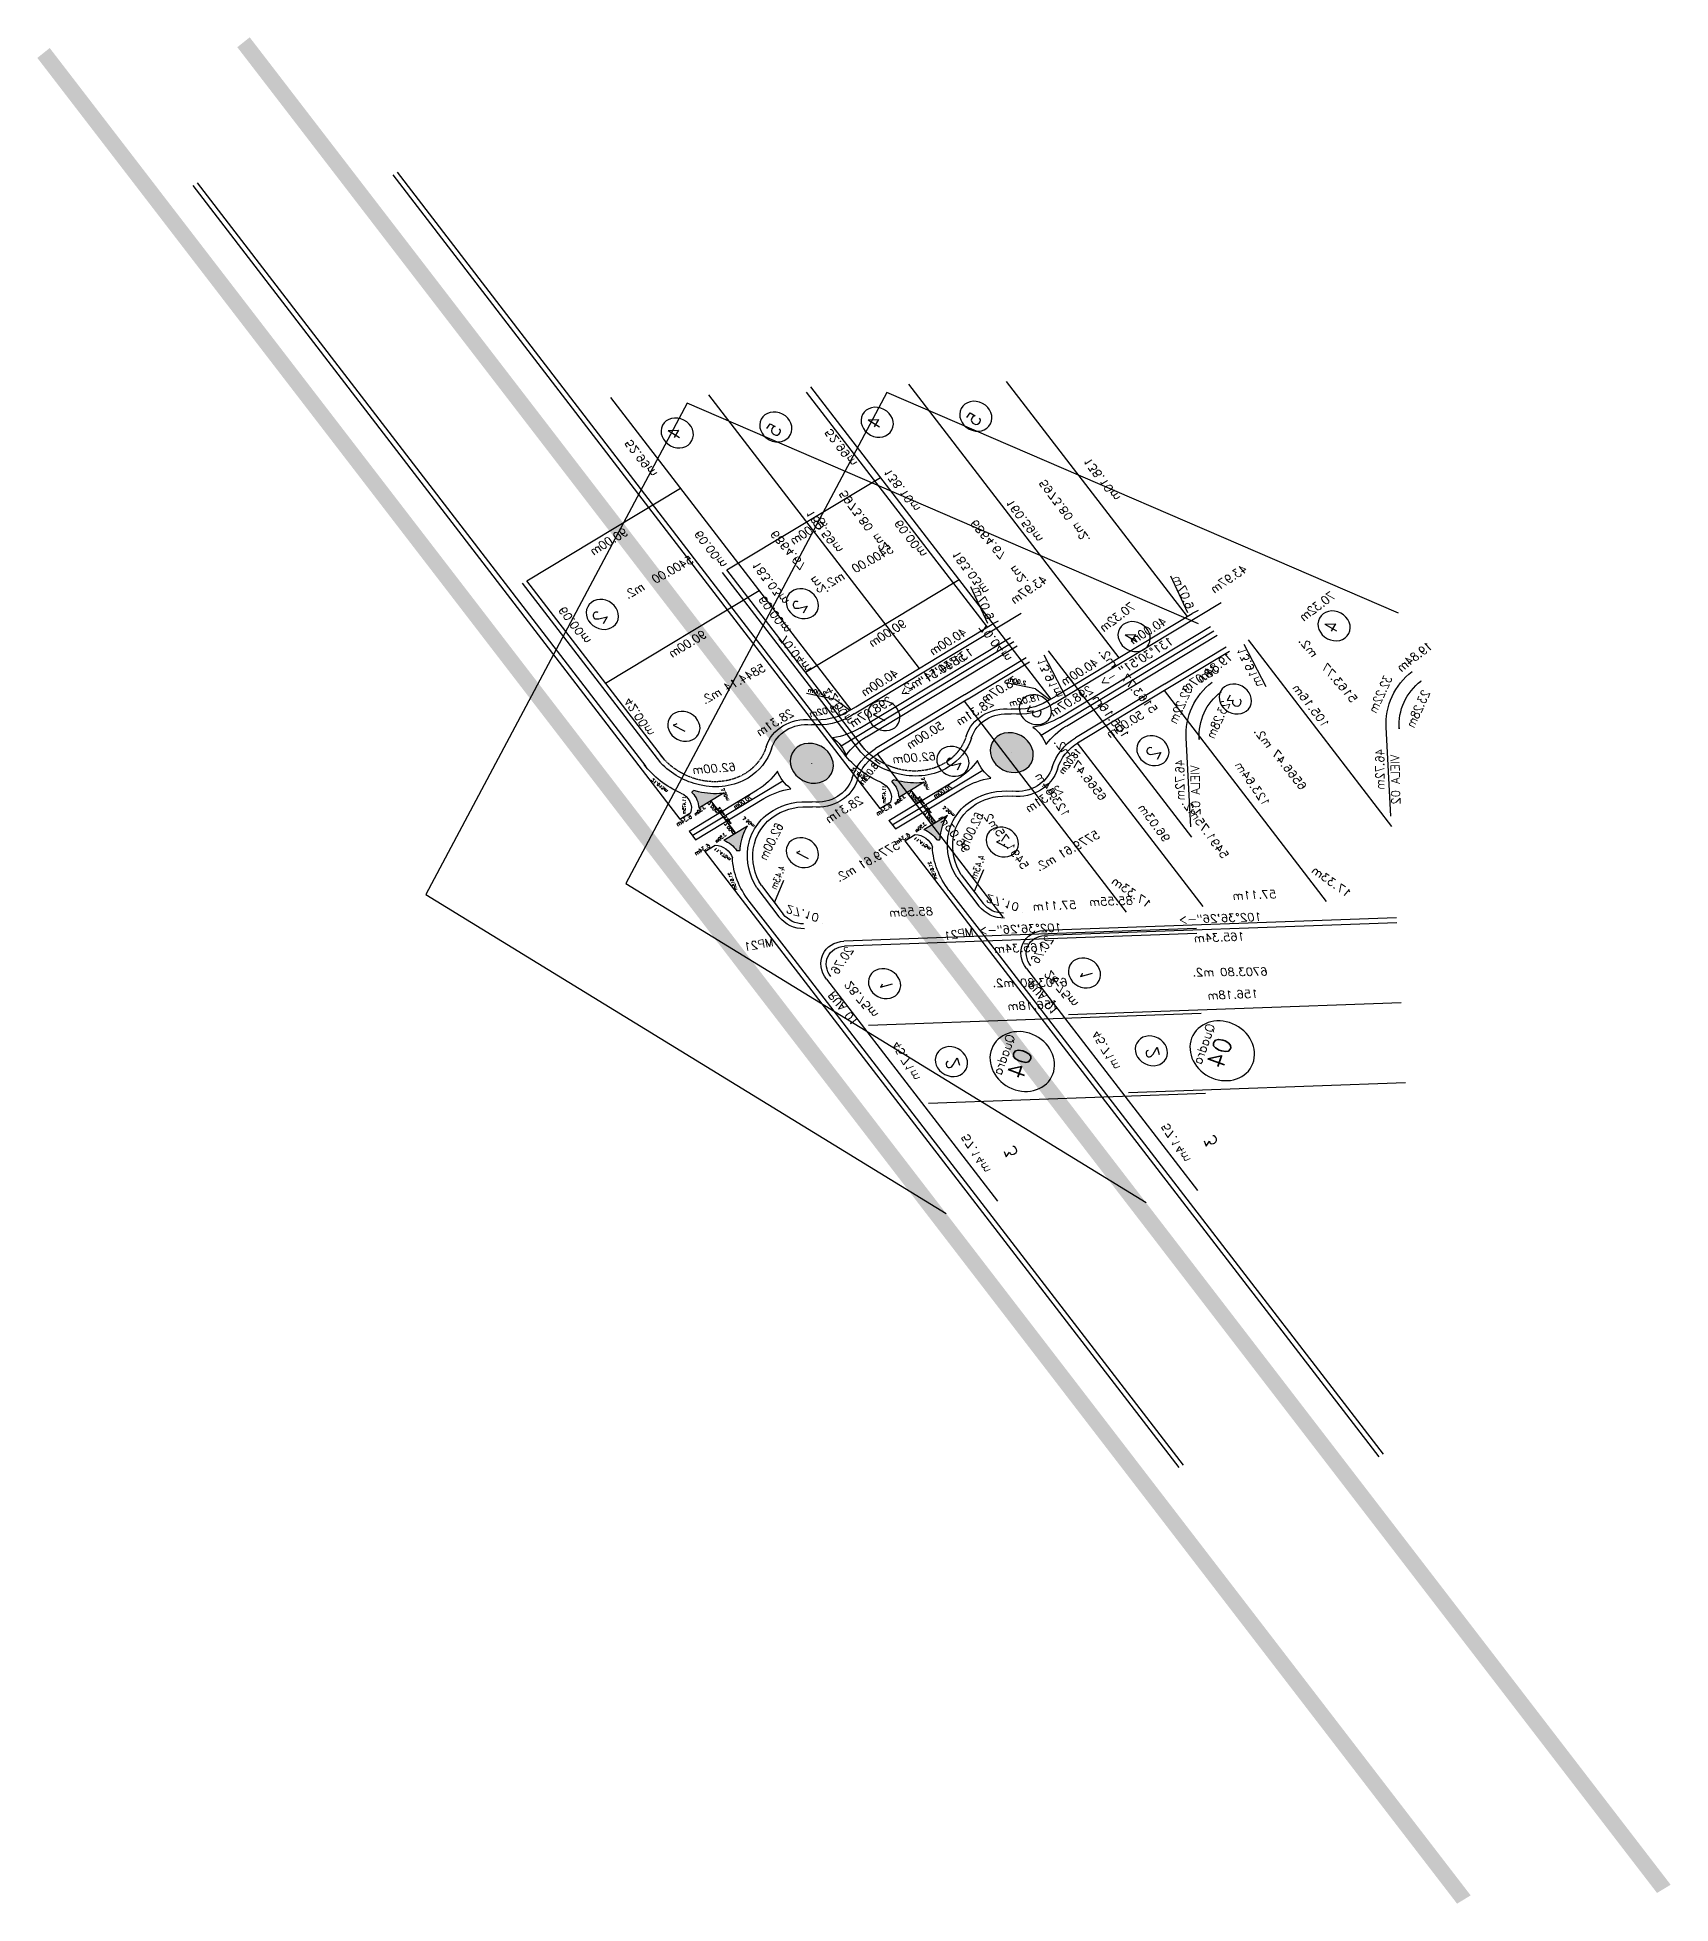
# Model space of a CAD drawing. Extents: x -23785941 to 8798891, y -8418521 to 21897894.
# Drawn here: x 961726 to 1165405, y 2949567 to 3182329 of the extents above; entities that cross this region are included whole.
import ezdxf
from ezdxf.enums import TextEntityAlignment as Align

# ---------------------------------------------------------------- set-up
doc = ezdxf.new("R2010")
doc.units = 0
doc.header["$MEASUREMENT"] = 0
doc.header["$PDMODE"] = 34
doc.header["$PDSIZE"] = 1
doc.linetypes.add('DASHED', pattern=[0.75, 0.5, -0.25])
doc.layers.get('0').update_dxf_attribs({"linetype": 'CONTINUOUS'})
for name, color, linetype in [('CALCADA', 3, 'CONTINUOUS'), ('REG60_100', 2, 'CONTINUOUS'), ('RUA', 1, 'CONTINUOUS'), ('TER_POLI', 5, 'CONTINUOUS')]:
    doc.layers.add(name, color=color, linetype=linetype)
doc.styles.add('1_5MM', font='romans.shx', dxfattribs={"height": 6})
doc.styles.add('1MM', font='romans.shx', dxfattribs={"height": 4})
doc.styles.add('2MM', font='romans.shx', dxfattribs={"height": 8})

# ---------------------------------------------------------------- blocks, each defined once
blk = doc.blocks.new('A$C3D774E76')
for color, points in [(252, [(-13167.5, 1115.02), (-13160.44, 1118.77), (-13348.09, 1472.02), (-13668.24, 2074.66), (-13675.75, 2071.75), (-13355.16, 1468.26)]), (105, [(-13482.29, 1652.34, -0.184551), (-13487.6, 1658.13, 0.331734), (-13489, 1657.93, -0.016337), (-13489.58, 1655.78, -0.082101), (-13494.51, 1645.85)]), (105, [(-13474.6, 1627.6, -0.015579), (-13472.6, 1626.92, 0.294415), (-13471.67, 1628.11, -0.179464), (-13473.37, 1635.57), (-13485.6, 1629.07, -0.082101)]), (105, [(-13539.84, 1616.34, 1), (-13519.84, 1616.34, 1)])]:
    blk.add_hatch(color=color).paths.add_polyline_path(points)
at = {"color": 5}
for p, q in [((-13646.92, 1985.54), (-13472.46, 1657.57)), ((-13463.54, 1640.79), (-13436.76, 1590.46)), ((-13436.76, 1590.46), (-13294.17, 1321.6))]:
    blk.add_line(p, q, dxfattribs=at)
for p, q in [((-13563.87, 1611.83), (-13649.75, 1773.47)), ((-13545.39, 1768.86), (-13624.86, 1726.63)), ((-13496, 1675.91), (-13545.39, 1768.86)), ((-13686.7, 1490.5), (-13665.39, 1741.78)), ((-13665.39, 1741.78), (-13376.91, 1743.74)), ((-13376.91, 1743.74), (-13355.16, 1468.26)), ((-13599.19, 1593.06), (-13674.51, 1734.81)), ((-13517.23, 1715.87), (-13596.71, 1673.65)), ((-13634.56, 1574.38), (-13699.26, 1696.16)), ((-13488.4, 1649.1), (-13479.48, 1632.32)), ((-13564.85, 1620.15), (-13560.64, 1633.04)), ((-13564.85, 1620.15), (-13563.28, 1612.25)), ((-13566.4, 1610.59), (-13637.05, 1573.06)), ((-13561.94, 1612.86), (-13566.36, 1610.51)), ((-13461.49, 1610.96), (-13453.63, 1596.21)), ((-13457.19, 1602.2), (-13469.44, 1603.07)), ((-13457.9, 1604.23), (-13455.83, 1600.33)), ((-13649.24, 1589.74), (-13636.37, 1575.21)), ((-13596.77, 1567.17), (-13549.97, 1592.04)), ((-13505.03, 1507.45), (-13549.97, 1592.04)), ((-13639.9, 1571.4), (-13637.05, 1573.06)), ((-13628.64, 1550.2), (-13596.79, 1567.12)), ((-13537, 1458.92), (-13595.01, 1568.11)), ((-13543.95, 1426.3), (-13453.57, 1564.87)), ((-13621.06, 1528.07), (-13635.34, 1545.83)), ((-13638.31, 1545.18), (-13586.98, 1448.56)), ((-13508.24, 1407.82), (-13422.89, 1538.69)), ((-13472.54, 1389.34), (-13401.47, 1498.31)), ((-13591.67, 1450.99), (-13631.43, 1471.56)), ((-13660.45, 1467.39), (-13660.91, 1467.2)), ((-13634.14, 1466.21), (-13633.7, 1465.98))]:
    blk.add_line(p, q)
at = {"color": 100}
for p, q in [((-13472.46, 1657.57), (-13478.01, 1654.62)), ((-13469.17, 1651.39), (-13504.49, 1632.62)), ((-13466.82, 1646.97), (-13502.15, 1628.2)), ((-13482.29, 1652.34), (-13494.51, 1645.85)), ((-13463.54, 1640.79), (-13468.93, 1637.93)), ((-13557.5, 1604.42), (-13635.44, 1563.01)), ((-13555.15, 1600), (-13633.09, 1558.59))]:
    blk.add_line(p, q, dxfattribs=at)
for centre in [(-13649.4, 1739.49), (-13548, 1731.51), (-13675.84, 1701.21), (-13516.11, 1675.39), (-13486.49, 1601.42), (-13564.59, 1560.17), (-13608.11, 1537.9), (-13445.97, 1541.02), (-13665.45, 1513.62), (-13426.23, 1497.9)]:
    blk.add_circle(centre, 7.5)
at = {"linetype": 'DASHED'}
blk.add_arc((-13522.09, 1665.75), 28, 261.1299, 27.94606, dxfattribs=at)
for centre, radius, start, end in [((-13529.81, 1616.34), 22, 81.11129, 154.85109), ((-13575.07, 1637.58), 28, 297.98119, 334.85109), ((-13484.55, 1595.09), 28, 72.98119, 117.98119), ((-13484.55, 1595.09), 28, 34.53394, 72.98119), ((-13484.55, 1595.09), 28, 117.98119, 154.85109), ((-13462.46, 1591.51), 10, 326.88813, 28.02893), ((-13445.2, 1559.41), 10, 27.9398, 146.88813)]:
    blk.add_arc(centre, radius, start, end)
at = {"linetype": 'ByBlock'}
for centre, radius, start, end in [((-13529.81, 1616.34), 22, 261.11129, 334.85109), ((-13537.54, 1566.94), 28, 81.11129, 117.98119)]:
    blk.add_arc(centre, radius, start, end, dxfattribs=at)
at = {"color": 0}
for radius in [38.46, 32.46]:
    blk.add_arc((-13648.62, 1437.16), radius, 62.64069, 112.24977, dxfattribs=at)
for p in [(-13497.53, 1678.78), (-13522.09, 1665.75), (-13526.41, 1638.07), (-13549.73, 1625.69), (-13529.81, 1616.34), (-13561.94, 1612.86), (-13509.9, 1606.99), (-13556.31, 1602.26), (-13457.9, 1604.23), (-13455.83, 1600.33), (-13549.97, 1592.03), (-13533.21, 1594.6), (-13436.76, 1590.46), (-13639.9, 1571.4), (-13459.06, 1578.42), (-13452.5, 1566.52), (-13437.28, 1565.82), (-13634.27, 1560.8), (-13628.64, 1550.2), (-13663.18, 1472.75), (-13630.95, 1471.31), (-13660.91, 1467.2), (-13633.7, 1465.98)]:
    blk.add_point(p)
at = {"layer": 'CALCADA'}
for p, q in [((-13649.12, 1984.37), (-13488.42, 1682.26)), ((-13493.73, 1676.96), (-13543.18, 1770.03)), ((-13468, 1649.18), (-13514.82, 1624.3)), ((-13469.17, 1651.39), (-13466.82, 1646.97)), ((-13478.76, 1643.46), (-13514.83, 1624.31)), ((-13473.37, 1635.57), (-13485.6, 1629.07)), ((-13562.72, 1609.72), (-13649.18, 1563.78)), ((-13544.85, 1608.27), (-13634.27, 1560.8)), ((-13562.7, 1609.62), (-13560.76, 1610.65)), ((-13459.35, 1612.26), (-13451.43, 1597.38)), ((-13451.42, 1612.69), (-13438.97, 1589.28)), ((-13597.95, 1569.38), (-13551.85, 1593.87)), ((-13438.97, 1589.29), (-13296.38, 1320.43)), ((-13629.81, 1552.41), (-13597.97, 1569.33)), ((-13546.18, 1427.45), (-13455.67, 1566.23)), ((-13434.15, 1565.26), (-13373.14, 1450.22))]:
    blk.add_line(p, q, dxfattribs=at)
at = {"layer": 'CALCADA', "linetype": 'DASHED'}
for p, q in [((-13472.46, 1657.57), (-13478.01, 1654.62)), ((-13463.54, 1640.79), (-13468.93, 1637.93))]:
    blk.add_line(p, q, dxfattribs=at)
at = {"layer": 'CALCADA'}
blk.add_circle((-13529.84, 1616.34), 10, dxfattribs=at)
for centre, radius, start, end in [((-13522.09, 1665.75), 37.5, 355.30288, 27.99747), ((-13522.09, 1665.75), 30.5, 342.95447, 21.56896), ((-13522.09, 1665.74), 30.5, 297.98119, 342.98119), ((-13522.09, 1665.74), 34, 324.20707, 342.98119), ((-13522.09, 1665.74), 34, 342.98119, 346.72494), ((-13488.17, 1657.09), 1.18, 61.36191, 134.77168), ((-13477.38, 1662.19), 11, 201.66093, 243.4862), ((-13477.24, 1662.08), 7.5, 175.4611, 264.08142), ((-13522.09, 1665.74), 30.5, 261.11129, 297.98119), ((-13529.81, 1616.34), 19.5, 81.11129, 154.85109), ((-13522.09, 1665.74), 37.5, 276.37059, 297.98119), ((-13462.46, 1634.13), 11, 172.48533, 213.18224), ((-13462.46, 1634.13), 7.5, 149.59381, 230.35658), ((-13575.07, 1637.58), 30.5, 297.98119, 334.85109), ((-13529.84, 1616.34), 17, 10.32134, 45.50739), ((-13484.55, 1595.09), 37.5, 117.98119, 139.61149), ((-13484.55, 1595.09), 30.5, 117.98119, 154.85109), ((-13484.55, 1595.09), 30.5, 72.98119, 117.98119), ((-13484.55, 1595.09), 30.5, 34.26137, 72.98119), ((-13484.55, 1595.09), 34, 69.41094, 72.98119), ((-13473.06, 1628.23), 1.4, 289.27436, 354.89522), ((-13484.55, 1595.09), 37.5, 27.98119, 62.51388), ((-13575.07, 1637.58), 37.5, 297.98119, 319.50932), ((-13529.84, 1616.34), 17, 190.52511, 225.57071), ((-13529.81, 1616.34), 19.5, 261.11129, 334.85109), ((-13537.54, 1566.94), 37.5, 96.43347, 117.98119), ((-13537.54, 1566.94), 30.5, 81.11129, 117.98119), ((-13462.46, 1591.51), 12.5, 326.88813, 28.02893), ((-13445.2, 1559.41), 12.5, 27.9398, 146.88813)]:
    blk.add_arc(centre, radius, start, end, dxfattribs=at)
at = {"layer": 'CALCADA', "color": 105}
blk.add_arc((-13484.55, 1595.09), 34, 72.98119, 91.75531, dxfattribs=at)
at = {"layer": 'TER_POLI'}
blk.add_circle((-13443.25, 1469.49), 15, dxfattribs=at)
at = {"style": '1MM'}
for s, height, rotation, p in [('21.615m', 1.5, 283.27206, (-13483.1, 1672.73)), ('11.475m', 1.5, 336.305, (-13479.81, 1658.74)), ('6.34m', 2, 27.98111, (-13473.03, 1655.62)), ('3.50m', 1.5, 312.99802, (-13494.63, 1644.51)), ('7.00m', 1.5, 297.99444, (-13485.67, 1646.5)), ('3.50m', 1.5, 21.78639, (-13481.19, 1651.34)), ('70.00m', 2, 27.98472, (-13495.59, 1635.87)), ('2.50m', 1, 297.99444, (-13486.06, 1642.49)), ('2.50m', 1, 297.99444, (-13483.55, 1638.03)), ('7.00m', 1.5, 297.99444, (-13480.04, 1635.66)), ('3.50m', 1.5, 21.78639, (-13473.66, 1637.27)), ('6.34m', 2, 27.98111, (-13464.03, 1642.2)), ('3.50m', 1.5, 283.77373, (-13487.68, 1629.34)), ('11.475m', 1.5, 279.97528, (-13466.6, 1633.18)), ('21.615m', 1.5, 315.29667, (-13456.52, 1623.36))]:
    blk.add_text(s, height=height, rotation=rotation, dxfattribs=at).set_placement(p, align=Align.MIDDLE)
at = {"color": 1, "style": '1MM'}
for s, rotation, p in [('131%%d30\'51" ->  298.07m', 27.98119, (-13588.86, 1592.24)), ('102%%d36\'26"->', 56.88813, (-13503.87, 1497.89))]:
    blk.add_text(s, height=4, rotation=rotation, dxfattribs=at).set_placement(p, align=Align.MIDDLE)
at = {"attachment_point": 1}
for s, insert, char_height, width, rotation, style in [('4', (-13652.1, 1743.48), 6, 3.251, 2.8602, '1_5MM'), ('2', (-13549.11, 1735.02), 6, 2.438, 1.72639, '1_5MM'), ('5', (-13677.41, 1704.04), 6, 3.251, 6.03842, '1_5MM'), ('1', (-13517.32, 1679.95), 6, 0.275, 359.57292, '1_5MM'), ('1', (-13488.37, 1603.88), 6, 0.275, 359.57292, '1_5MM'), ('2', (-13566.8, 1562.52), 6, 2.438, 1.72639, '1_5MM'), ('3', (-13610.11, 1540.8), 6, 4.876, 0.97847, '1_5MM'), ('1', (-13445.59, 1543.68), 6, 0.275, 319.90462, '1_5MM'), ('4', (-13667.93, 1517.47), 6, 3.251, 2.8602, '1_5MM'), ('2', (-13425.29, 1500.86), 6, 2.438, 319.23552, '1_5MM'), ('VIELA 02', (-13619.76, 1464.02), 4, 603.212, 334.3953, '1MM'), ('3', (-13398.41, 1458.89), 6, 4.876, 313.32773, '1_5MM')]:
    blk.add_mtext(s, dxfattribs=dict(at, insert=insert, char_height=char_height, width=width, rotation=rotation, style=style))
at = {"color": 1, "insert": (-13440.12, 1595.53), "char_height": 4, "width": 90.584, "attachment_point": 1, "rotation": 48.94753, "style": '1MM'}
blk.add_mtext('MP21', dxfattribs=at)
at = {"layer": 'REG60_100', "style": '1MM'}
for s, height, rotation, p in [('52.99m', 4, 297.98119, (-13628.91, 1748.6)), ('90.00m', 4, 27.98119, (-13583.25, 1744.21)), ('60.00m', 4, 297.98119, (-13536.25, 1740.24)), ('60.00m', 4, 297.98119, (-13603.81, 1701.67)), ('42.00m', 4, 302.0702, (-13509.58, 1695.22)), ('90.00m', 4, 27.98119, (-13555.1, 1691.23)), ('183.03m', 4, 297.98119, (-13602.67, 1670.61)), ('160.59m', 4, 297.98119, (-13639.32, 1659.8)), ('70.04m', 4, 297.98119, (-13576.21, 1645.82)), ('62.00m', 4, 54.53786, (-13504.21, 1654.28)), ('138.10m', 4, 297.98119, (-13676.96, 1637.34)), ('28.31m', 4, 27.98119, (-13539.92, 1639.71)), ('2.00m', 2, 72.96815, (-13563.93, 1629.11)), ('18.02m', 3, 46.41619, (-13557.22, 1621.91)), ('62.00m', 4, 358.81007, (-13484.13, 1616.32)), ('40.00m', 4, 27.98119, (-13583.41, 1605.98)), ('4.43m', 3, 355.77543, (-13469.19, 1606.07)), ('28.31m', 4, 27.98119, (-13516.53, 1593.74)), ('27.10', 4, 257.79289, (-13458.56, 1588.75)), ('6.07m', 4, 132.77821, (-13644.92, 1581.19)), ('40.00m', 4, 27.98119, (-13618.73, 1587.21)), ('18.02m', 3, 9.54619, (-13539.94, 1591.26)), ('50.00m', 4, 27.98119, (-13570.17, 1576.78)), ('43.97m', 4, 25.63, (-13661.98, 1565.68)), ('20.76', 4, 4.63836, (-13446.61, 1562.95)), ('38.07m', 4, 27.98119, (-13609.23, 1556.35)), ('96.03m', 4, 118.80037, (-13531.79, 1544.69)), ('28.75m', 4, 294.96245, (-13433.03, 1546.95)), ('13.91m', 4, 310.10212, (-13625.97, 1538.62)), ('85.55m', 4, 56.88813, (-13485.46, 1545.26)), ('70.32m', 4, 22.95611, (-13670.61, 1524.48)), ('123.64m', 4, 121.0437, (-13573.33, 1513.36)), ('45.71m', 4, 306.11743, (-13415.43, 1516.07)), ('105.16m', 4, 117.75846, (-13623.23, 1506.29)), ('165.34m', 4, 56.88813, (-13494.87, 1494.22)), ('57.11m', 4, 56.62286, (-13522.76, 1489.05)), ('156.18m', 4, 56.88813, (-13471.81, 1476.78)), ('19.84m', 4, 22.24972, (-13670.77, 1474.81)), ('32.22m', 4, 357.44611, (-13645.22, 1480.8)), ('46.72m', 4, 335.1692, (-13610.4, 1465.18)), ('17.33m', 4, 98.89979, (-13547.18, 1461.1)), ('57.14m', 4, 304.48214, (-13389.63, 1468.66)), ('23.28m', 4, 357.44528, (-13647.49, 1462.59))]:
    blk.add_text(s, height=height, rotation=rotation, dxfattribs=at).set_placement(p, align=Align.MIDDLE)
for s, rotation, p in [('5400.00  m2.', 29.94863, (-13576.93, 1714.06)), ('6864.67  m2.', 295.12292, (-13621.81, 1662.07)), ('5844.14 m2.', 29.94863, (-13545.75, 1661.83)), (' 5973.80 m2.', 298.91164, (-13657, 1645.57)), ('5779.61 m2.', 29.94863, (-13496.33, 1570.79)), ('5491.75m2.', 119.5029, (-13538.26, 1524.14)), (' 5163.77  m2.', 114.40603, (-13640.25, 1506.78)), ('6566.47 m2.', 116.8959, (-13588.5, 1508.61)), ('6703.80 m2.', 58.44532, (-13478.56, 1481.35))]:
    blk.add_text(s, height=4, rotation=rotation, dxfattribs=at).set_placement(p, align=Align.BOTTOM_CENTER)
at = {"layer": 'RUA', "attachment_point": 1}
for s, insert, char_height, width, rotation, style in [('RUA 01', (-13426.83, 1561.41), 4, 808.839, 296.36116, '1_5MM'), ('04', (-13448.89, 1475.07), 8, 10.284, 353.01833, '2MM')]:
    blk.add_mtext(s, dxfattribs=dict(at, insert=insert, char_height=char_height, width=width, rotation=rotation, style=style))
at = {"layer": 'RUA', "insert": (-13452.52, 1481.55), "char_height": 4, "attachment_point": 1, "rotation": 353.01833, "style": '1MM'}
blk.add_mtext('Quadra', dxfattribs=at)

msp = doc.modelspace()

# ---------------------------------------------------------------- block references
at = {"linetype": 'Continuous', "xscale": 240.4782668173248, "yscale": -275.6364145158877, "zscale": 240.4782668173248, "rotation": 242.429606072689}
for p in [(-52668, 1427), (-27732, 2762)]:
    msp.add_blockref('A$C3D774E76', p, dxfattribs=at)

doc.saveas('drawing.dxf')
